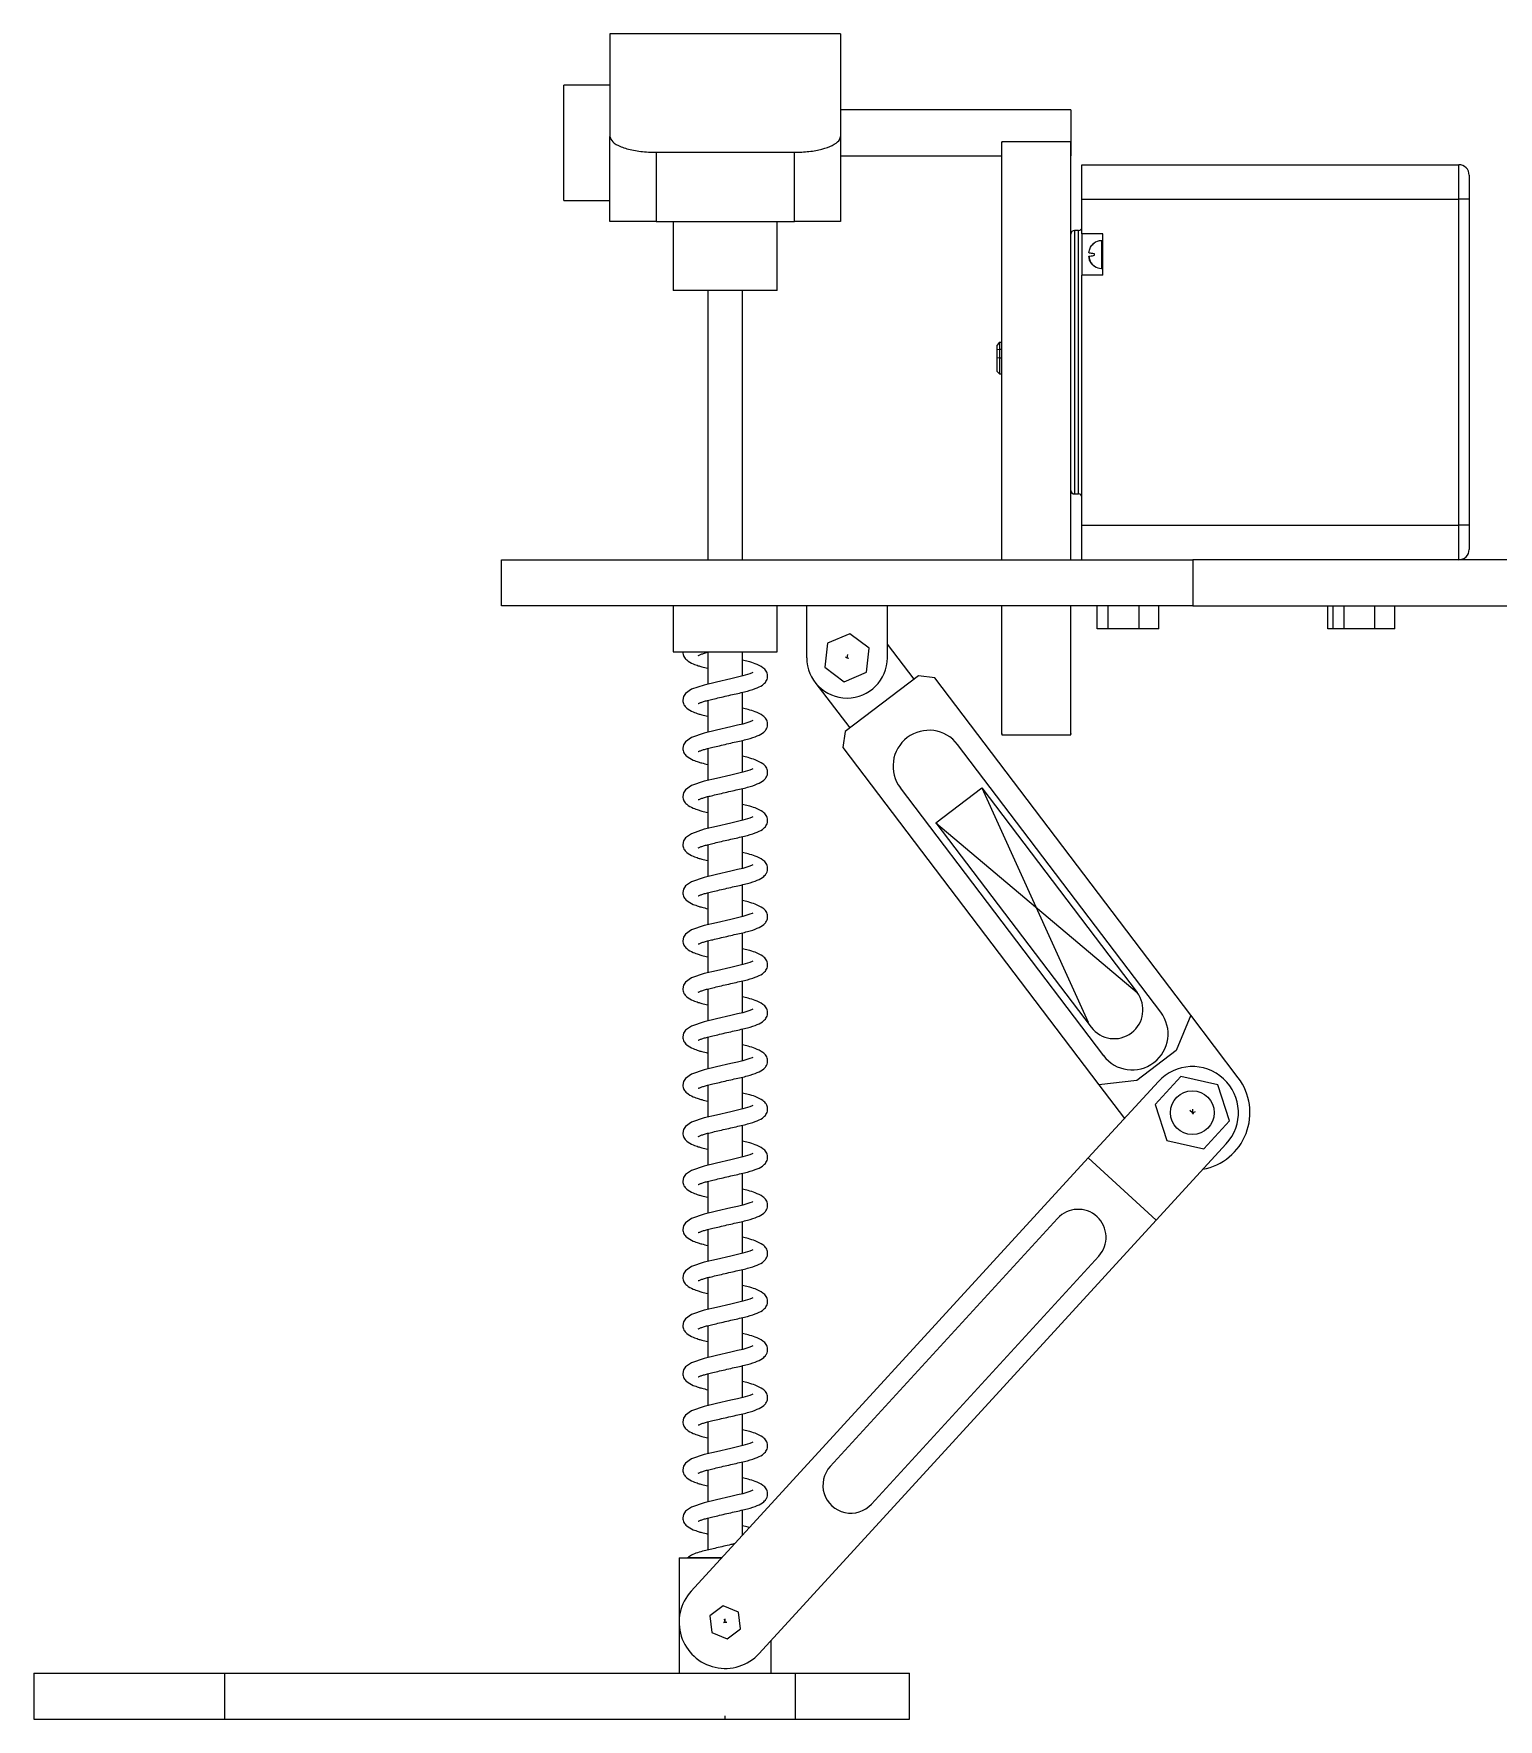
# Model space of a CAD drawing. Header units: millimetres. Extents: x 0 to 297, y 0 to 210.
# Drawn here: x 71.83 to 103.6, y 142.21 to 178.78 of the extents above; entities that cross this region are included whole.
import ezdxf

# ---------------------------------------------------------------- set-up
doc = ezdxf.new("R2010")
doc.units = ezdxf.units.MM
doc.header["$PDSIZE"] = -1
doc.linetypes.add('CENTERX2', pattern=[20.32, 12.7, -2.54, 2.54, -2.54])

msp = doc.modelspace()

# ---------------------------------------------------------------- linework, layer by layer
at = {"color": 7, "linetype": 'Continuous', "lineweight": 25}
for p, q in [((89.329, 178.784), (84.329, 178.784)), ((84.329, 178.784), (84.329, 176.55)), ((89.329, 178.784), (89.329, 176.55)), ((84.329, 177.667), (83.329, 177.667)), ((83.329, 176.417), (83.329, 177.667)), ((94.329, 177.133), (89.329, 177.133)), ((94.329, 177.133), (94.329, 176.133)), ((83.329, 175.167), (83.329, 176.417)), ((84.329, 174.71), (84.329, 176.55)), ((89.329, 176.55), (89.329, 174.71)), ((94.329, 176.439), (92.829, 176.439)), ((85.329, 176.21), (88.329, 176.21)), ((85.329, 176.21), (85.329, 174.71)), ((88.329, 174.71), (88.329, 176.21)), ((89.329, 176.133), (92.829, 176.133)), ((94.569, 175.191), (94.569, 175.941)), ((94.569, 175.941), (102.744, 175.941)), ((102.744, 175.191), (102.744, 175.941)), ((102.969, 175.716), (102.969, 175.191)), ((94.569, 175.191), (102.744, 175.191)), ((94.569, 174.441), (94.569, 175.191)), ((102.744, 168.119), (102.744, 175.191)), ((102.969, 175.191), (102.744, 175.191)), ((102.969, 175.191), (102.969, 168.119)), ((83.329, 175.167), (84.329, 175.167)), ((85.329, 174.71), (84.329, 174.71)), ((85.329, 174.71), (88.329, 174.71)), ((85.704, 174.71), (85.704, 173.21)), ((87.954, 173.21), (87.954, 174.71)), ((89.329, 174.71), (88.329, 174.71)), ((94.494, 174.512), (94.404, 174.512)), ((94.404, 174.512), (94.404, 168.797)), ((94.494, 168.797), (94.494, 174.512)), ((95.019, 174.441), (94.569, 174.441)), ((94.569, 174.441), (94.569, 173.541)), ((94.839, 174.245), (94.839, 174.246)), ((95.019, 174.291), (94.989, 174.291)), ((94.989, 174.291), (94.989, 173.691)), ((95.019, 173.541), (95.019, 174.441)), ((94.839, 173.975), (94.839, 174.007)), ((94.839, 173.737), (94.839, 173.737)), ((94.569, 168.119), (94.569, 173.541)), ((95.019, 173.541), (94.569, 173.541)), ((94.989, 173.691), (95.019, 173.691)), ((86.829, 173.21), (85.704, 173.21)), ((86.454, 173.21), (86.454, 167.369)), ((87.954, 173.21), (86.829, 173.21)), ((87.204, 167.369), (87.204, 173.21)), ((92.779, 172.093), (92.729, 172.023)), ((92.729, 171.931), (92.729, 172.023)), ((92.729, 171.931), (92.779, 171.941)), ((92.729, 171.757), (92.729, 171.931)), ((92.779, 172.093), (92.779, 171.941)), ((92.779, 172.093), (92.829, 172.093)), ((92.779, 171.941), (92.779, 171.752)), ((92.779, 171.941), (92.829, 171.941)), ((92.729, 171.757), (92.779, 171.752)), ((92.729, 171.455), (92.729, 171.757)), ((92.779, 171.752), (92.829, 171.752)), ((92.779, 171.752), (92.779, 171.405)), ((92.729, 171.455), (92.779, 171.405)), ((92.779, 171.405), (92.829, 171.405)), ((94.404, 168.797), (94.494, 168.797)), ((94.569, 167.369), (94.569, 168.119)), ((94.569, 168.119), (102.744, 168.119)), ((102.744, 167.369), (102.744, 168.119)), ((102.969, 168.119), (102.744, 168.119)), ((102.969, 168.119), (102.969, 167.594)), ((81.973, 166.369), (81.973, 167.369)), ((81.973, 167.369), (96.973, 167.369)), ((96.973, 167.369), (96.973, 166.369)), ((107.624, 167.369), (96.973, 167.369)), ((96.973, 166.369), (81.973, 166.369)), ((85.704, 166.369), (85.704, 165.369)), ((87.954, 165.369), (87.954, 166.369)), ((88.598, 165.244), (88.598, 166.369)), ((90.348, 165.244), (90.348, 166.369)), ((94.901, 165.869), (94.901, 166.369)), ((95.139, 165.869), (95.139, 166.369)), ((95.806, 165.869), (95.806, 166.369)), ((96.236, 165.869), (96.236, 166.369)), ((96.973, 166.369), (107.485, 166.369)), ((99.901, 165.869), (99.901, 166.369)), ((100.018, 165.869), (100.018, 166.369)), ((100.256, 165.869), (100.256, 166.369)), ((100.923, 165.869), (100.923, 166.369)), ((101.353, 165.869), (101.353, 166.369)), ((89.534, 165.765), (89.052, 165.557)), ((89.955, 165.451), (89.534, 165.765)), ((95.139, 165.869), (94.901, 165.869)), ((95.806, 165.869), (95.139, 165.869)), ((96.236, 165.869), (95.806, 165.869)), ((100.018, 165.869), (99.901, 165.869)), ((100.256, 165.869), (100.018, 165.869)), ((100.923, 165.869), (100.256, 165.869)), ((101.353, 165.869), (100.923, 165.869)), ((85.704, 165.369), (87.954, 165.369)), ((86.454, 165.362), (86.454, 164.671)), ((87.204, 164.846), (87.204, 165.369)), ((89.052, 165.557), (88.991, 165.036)), ((89.894, 164.93), (89.955, 165.451)), ((90.926, 164.777), (90.348, 165.538)), ((88.991, 165.036), (89.412, 164.722)), ((88.776, 164.715), (89.532, 163.719)), ((89.412, 164.722), (89.894, 164.93)), ((91.026, 164.852), (89.432, 163.643)), ((91.376, 164.804), (91.026, 164.852)), ((96.929, 157.486), (91.376, 164.804)), ((86.454, 164.319), (86.454, 163.627)), ((87.204, 163.802), (87.204, 164.495)), ((89.432, 163.643), (89.384, 163.293)), ((92.829, 163.573), (94.329, 163.573)), ((86.454, 163.275), (86.454, 162.583)), ((87.204, 162.759), (87.204, 163.451)), ((89.384, 163.293), (94.937, 155.975)), ((96.278, 157.553), (91.871, 163.361)), ((87.204, 161.715), (87.204, 162.407)), ((90.628, 162.418), (95.035, 156.609)), ((86.454, 162.231), (86.454, 161.54)), ((87.204, 160.671), (87.204, 161.364)), ((86.454, 161.188), (86.454, 160.496)), ((87.204, 159.628), (87.204, 160.32)), ((86.454, 160.144), (86.454, 159.452)), ((86.454, 159.1), (86.454, 158.408)), ((87.204, 158.584), (87.204, 159.276)), ((86.454, 158.057), (86.454, 157.365)), ((87.204, 157.54), (87.204, 158.233)), ((96.929, 157.486), (96.612, 156.721)), ((97.959, 156.128), (96.929, 157.486)), ((86.454, 157.013), (86.454, 156.321)), ((87.204, 156.497), (87.204, 157.189)), ((96.612, 156.721), (95.758, 156.074)), ((86.454, 155.969), (86.454, 155.277)), ((87.204, 155.453), (87.204, 156.145)), ((96.226, 156.048), (94.706, 154.389)), ((95.758, 156.074), (94.937, 155.975)), ((94.937, 155.975), (95.49, 155.245)), ((96.713, 156.155), (96.16, 155.548)), ((97.516, 155.98), (96.713, 156.155)), ((97.766, 155.197), (97.516, 155.98)), ((96.16, 155.548), (96.41, 154.765)), ((87.204, 154.409), (87.204, 155.101)), ((97.212, 154.589), (97.766, 155.197)), ((86.454, 154.925), (86.454, 154.234)), ((96.41, 154.765), (97.212, 154.589)), ((94.706, 154.389), (86.091, 144.989)), ((96.18, 153.038), (94.706, 154.389)), ((97.7, 154.697), (96.18, 153.038)), ((87.204, 153.365), (87.204, 154.058)), ((86.454, 153.882), (86.454, 153.19)), ((87.204, 152.322), (87.204, 153.014)), ((87.566, 143.638), (96.18, 153.038)), ((94.039, 153.079), (89.108, 147.698)), ((86.454, 152.838), (86.454, 152.146)), ((90.002, 146.879), (94.933, 152.26)), ((86.454, 151.794), (86.454, 151.103)), ((87.204, 151.278), (87.204, 151.97)), ((86.454, 150.751), (86.454, 150.059)), ((87.204, 150.234), (87.204, 150.927)), ((86.454, 149.707), (86.454, 149.015)), ((87.204, 149.191), (87.204, 149.883)), ((86.454, 148.663), (86.454, 147.972)), ((87.204, 148.147), (87.204, 148.839)), ((87.204, 147.103), (87.204, 147.796)), ((86.454, 147.62), (86.454, 146.928)), ((87.204, 146.203), (87.204, 146.752)), ((86.454, 146.576), (86.454, 145.884)), ((85.829, 145.71), (85.829, 143.21)), ((85.829, 145.71), (86.752, 145.71)), ((86.785, 144.673), (86.496, 144.455)), ((87.118, 144.531), (86.785, 144.673)), ((87.161, 144.172), (87.118, 144.531)), ((86.496, 144.455), (86.539, 144.096)), ((86.872, 143.954), (87.161, 144.172)), ((86.539, 144.096), (86.872, 143.954)), ((87.829, 143.21), (87.829, 143.925)), ((71.829, 143.21), (71.829, 142.21)), ((71.829, 143.21), (75.967, 143.21)), ((75.967, 143.21), (75.967, 142.21)), ((75.967, 143.21), (88.346, 143.21)), ((88.346, 143.21), (88.346, 142.21)), ((88.346, 143.21), (90.829, 143.21)), ((90.829, 142.21), (90.829, 143.21)), ((71.829, 142.21), (75.967, 142.21)), ((75.967, 142.21), (88.346, 142.21)), ((88.346, 142.21), (90.829, 142.21))]:
    msp.add_line(p, q, dxfattribs=at)
at = {"color": 7, "linetype": 'Continuous'}
for p, q in [((89.473, 165.244), (89.492, 165.315)), ((89.473, 165.244), (89.492, 165.315)), ((89.473, 165.244), (89.492, 165.315)), ((89.473, 165.244), (89.492, 165.315)), ((89.473, 165.244), (89.437, 165.253)), ((89.473, 165.244), (89.509, 165.234)), ((89.473, 165.244), (89.509, 165.234)), ((89.473, 165.244), (89.509, 165.234)), ((91.401, 161.663), (92.397, 162.418)), ((91.401, 161.663), (92.397, 162.418)), ((92.397, 162.418), (95.764, 157.981)), ((92.397, 162.418), (95.764, 157.981)), ((91.401, 161.663), (94.768, 157.225)), ((91.401, 161.663), (94.768, 157.225)), ((96.963, 155.372), (96.976, 155.445)), ((96.963, 155.372), (96.976, 155.445)), ((96.963, 155.372), (96.908, 155.422)), ((96.963, 155.372), (96.908, 155.422)), ((96.963, 155.372), (96.951, 155.408)), ((96.963, 155.372), (96.988, 155.4)), ((96.963, 155.372), (96.988, 155.4)), ((96.963, 155.372), (97.033, 155.396)), ((96.963, 155.372), (97.033, 155.396)), ((96.963, 155.372), (96.999, 155.366)), ((96.963, 155.372), (96.975, 155.337)), ((96.963, 155.372), (96.999, 155.366)), ((86.829, 144.314), (86.792, 144.313)), ((86.829, 144.314), (86.793, 144.305)), ((86.829, 144.314), (86.812, 144.386)), ((86.829, 144.314), (86.812, 144.386)), ((86.829, 144.314), (86.828, 144.388)), ((86.829, 144.314), (86.828, 144.388)), ((86.829, 144.314), (86.865, 144.322)), ((86.829, 144.314), (86.866, 144.314)), ((86.829, 142.21), (86.829, 142.284)), ((86.829, 142.21), (86.829, 142.284)), ((86.829, 142.21), (86.866, 142.21)), ((86.829, 142.21), (86.866, 142.21))]:
    msp.add_line(p, q, dxfattribs=at)
at = {"color": 7, "linetype": 'CENTERX2'}
for p, q in [((92.397, 162.418), (94.7, 157.336)), ((92.397, 162.418), (94.7, 157.336)), ((91.401, 161.663), (95.764, 157.981)), ((91.401, 161.663), (95.764, 157.981))]:
    msp.add_line(p, q, dxfattribs=at)
at = {"color": 7, "linetype": 'Continuous', "lineweight": 25, "flags": 128}
for points in [[(87.427, 164.923), (87.411, 164.915), (87.365, 164.895), (87.212, 164.848), (87.097, 164.821), (86.95, 164.786), (86.641, 164.714), (86.374, 164.652), (86.101, 164.558), (85.97, 164.466), (85.925, 164.4), (85.907, 164.321), (85.907, 164.321)], [(87.427, 163.879), (87.411, 163.871), (87.365, 163.851), (87.212, 163.804), (87.097, 163.777), (86.95, 163.742), (86.641, 163.67), (86.374, 163.608), (86.101, 163.514), (85.97, 163.422), (85.925, 163.356), (85.907, 163.278), (85.907, 163.278)], [(87.427, 162.835), (87.411, 162.827), (87.365, 162.807), (87.212, 162.761), (87.097, 162.733), (86.95, 162.698), (86.641, 162.626), (86.374, 162.565), (86.101, 162.47), (85.97, 162.379), (85.925, 162.313), (85.907, 162.234), (85.907, 162.234)], [(87.427, 161.792), (87.411, 161.784), (87.365, 161.763), (87.212, 161.717), (87.097, 161.689), (86.95, 161.655), (86.641, 161.583), (86.374, 161.521), (86.101, 161.426), (85.97, 161.335), (85.925, 161.269), (85.907, 161.19), (85.907, 161.19)], [(87.427, 160.748), (87.411, 160.74), (87.365, 160.72), (87.212, 160.673), (87.097, 160.646), (86.95, 160.611), (86.641, 160.539), (86.374, 160.477), (86.101, 160.383), (85.97, 160.291), (85.925, 160.225), (85.907, 160.147), (85.907, 160.147)], [(87.427, 159.704), (87.411, 159.696), (87.365, 159.676), (87.212, 159.63), (87.097, 159.602), (86.95, 159.567), (86.641, 159.495), (86.374, 159.434), (86.101, 159.339), (85.97, 159.248), (85.925, 159.182), (85.907, 159.103), (85.907, 159.103)], [(87.427, 158.661), (87.411, 158.653), (87.365, 158.632), (87.212, 158.586), (87.097, 158.558), (86.95, 158.524), (86.641, 158.452), (86.374, 158.39), (86.101, 158.295), (85.97, 158.204), (85.925, 158.138), (85.907, 158.059), (85.907, 158.059)], [(87.427, 157.617), (87.411, 157.609), (87.365, 157.589), (87.212, 157.542), (87.097, 157.515), (86.95, 157.48), (86.641, 157.408), (86.374, 157.346), (86.101, 157.252), (85.97, 157.16), (85.925, 157.094), (85.907, 157.016), (85.907, 157.016)], [(87.427, 156.573), (87.411, 156.565), (87.365, 156.545), (87.212, 156.499), (87.097, 156.471), (86.95, 156.436), (86.641, 156.364), (86.374, 156.303), (86.101, 156.208), (85.97, 156.116), (85.925, 156.051), (85.907, 155.972), (85.907, 155.972)], [(87.427, 155.53), (87.411, 155.522), (87.365, 155.501), (87.212, 155.455), (87.097, 155.427), (86.95, 155.393), (86.641, 155.321), (86.374, 155.259), (86.101, 155.164), (85.97, 155.073), (85.925, 155.007), (85.907, 154.928), (85.907, 154.928)], [(87.427, 154.486), (87.411, 154.478), (87.365, 154.458), (87.212, 154.411), (87.097, 154.384), (86.95, 154.349), (86.641, 154.277), (86.374, 154.215), (86.101, 154.121), (85.97, 154.029), (85.925, 153.963), (85.907, 153.885), (85.907, 153.885)], [(87.427, 153.442), (87.411, 153.434), (87.365, 153.414), (87.212, 153.368), (87.097, 153.34), (86.95, 153.305), (86.641, 153.233), (86.374, 153.172), (86.101, 153.077), (85.97, 152.985), (85.925, 152.92), (85.907, 152.841), (85.907, 152.841)], [(87.427, 152.399), (87.411, 152.391), (87.365, 152.37), (87.212, 152.324), (87.097, 152.296), (86.95, 152.262), (86.641, 152.19), (86.374, 152.128), (86.101, 152.033), (85.97, 151.942), (85.925, 151.876), (85.907, 151.797), (85.907, 151.797)], [(87.427, 151.355), (87.411, 151.347), (87.365, 151.327), (87.212, 151.28), (87.097, 151.253), (86.95, 151.218), (86.641, 151.146), (86.374, 151.084), (86.101, 150.99), (85.97, 150.898), (85.925, 150.832), (85.907, 150.753), (85.907, 150.753)], [(87.427, 150.311), (87.411, 150.303), (87.365, 150.283), (87.212, 150.236), (87.097, 150.209), (86.95, 150.174), (86.641, 150.102), (86.374, 150.04), (86.101, 149.946), (85.97, 149.854), (85.925, 149.789), (85.907, 149.71), (85.907, 149.71)], [(87.427, 149.268), (87.411, 149.26), (87.365, 149.239), (87.212, 149.193), (87.097, 149.165), (86.95, 149.131), (86.641, 149.059), (86.374, 148.997), (86.101, 148.902), (85.97, 148.811), (85.925, 148.745), (85.907, 148.666), (85.907, 148.666)], [(87.427, 148.224), (87.411, 148.216), (87.365, 148.196), (87.212, 148.149), (87.097, 148.122), (86.95, 148.087), (86.641, 148.015), (86.374, 147.953), (86.101, 147.859), (85.97, 147.767), (85.925, 147.701), (85.907, 147.622), (85.907, 147.622)], [(87.427, 147.18), (87.411, 147.172), (87.365, 147.152), (87.212, 147.105), (87.097, 147.078), (86.95, 147.043), (86.641, 146.971), (86.374, 146.909), (86.101, 146.815), (85.97, 146.723), (85.925, 146.657), (85.907, 146.579), (85.907, 146.579)]]:
    msp.add_lwpolyline(points, dxfattribs=at)
at = {"color": 7, "linetype": 'Continuous', "lineweight": 25}
msp.add_circle((96.963, 155.372), 0.475, dxfattribs=at)
for centre, radius, start, end in [((102.744, 175.716), 0.225, 0, 90), ((94.404, 174.437), 0.075, 90, 180), ((94.494, 174.587), 0.075, 270, 0), ((94.989, 174.021), 0.27, 90, 127.8258), ((94.989, 173.961), 0.27, 236.251, 270), ((94.404, 168.872), 0.075, 180, 270), ((94.494, 168.722), 0.075, 0, 90), ((102.744, 167.594), 0.225, 270, 0), ((89.473, 165.244), 0.875, 180, 270), ((89.473, 165.244), 0.875, 270, 0), ((91.25, 162.889), 0.78, 37.1886, 217.1886), ((95.657, 157.081), 0.78, 217.1886, 37.1886), ((96.963, 155.372), 1, 317.4979, 137.4979), ((96.963, 155.372), 1.25, 280.628, 37.1886), ((94.486, 152.669), 0.606, 317.4979, 137.4979), ((89.555, 147.289), 0.606, 137.4979, 317.4979), ((86.829, 144.314), 1, 137.4979, 317.4979)]:
    msp.add_arc(centre, radius, start, end, dxfattribs=at)
at = {"color": 7, "linetype": 'Continuous'}
msp.add_arc((95.266, 157.603), 0.625, 217.1886, 37.1886, dxfattribs=at)
msp.add_arc((95.266, 157.603), 0.625, 217.1886, 37.1886, dxfattribs=at)
at = {"color": 7, "linetype": 'Continuous', "lineweight": 25}
for points, knots in [([(84.329, 176.55), (84.341, 176.512), (84.365, 176.434), (84.553, 176.328), (84.826, 176.25), (85.104, 176.214), (85.273, 176.211), (85.329, 176.21)], [0, 0, 0, 0, 0.2297488, 0.4596557, 0.6842553, 0.8969308, 1, 1, 1, 1]), ([(88.329, 176.21), (88.436, 176.214), (88.652, 176.221), (88.941, 176.276), (89.167, 176.358), (89.305, 176.454), (89.321, 176.52), (89.329, 176.55)], [0, 0, 0, 0, 0.200143, 0.400103, 0.605159, 0.821278, 1, 1, 1, 1]), ([(92.829, 167.369), (92.829, 167.716), (92.829, 168.426), (92.829, 169.557), (92.829, 170.653), (92.829, 171.669), (92.829, 172.576), (92.829, 173.41), (92.829, 174.157), (92.829, 174.812), (92.829, 175.424), (92.829, 175.951), (92.829, 176.306), (92.829, 176.457), (92.829, 176.428), (92.829, 176.423)], [0, 0, 0, 0, 0.09607, 0.196042, 0.293806, 0.372027, 0.446925, 0.519589, 0.591242, 0.662247, 0.732267, 0.822602, 0.907192, 0.98486, 1, 1, 1, 1]), ([(94.329, 167.369), (94.329, 167.716), (94.329, 168.426), (94.329, 169.557), (94.329, 170.653), (94.329, 171.669), (94.329, 172.576), (94.329, 173.41), (94.329, 174.157), (94.329, 174.812), (94.329, 175.424), (94.329, 175.951), (94.329, 176.306), (94.329, 176.457), (94.329, 176.428), (94.329, 176.423)], [0, 0, 0, 0, 0.09607, 0.196042, 0.293806, 0.372027, 0.446925, 0.519589, 0.591242, 0.662247, 0.732267, 0.822602, 0.907192, 0.98486, 1, 1, 1, 1]), ([(94.72, 174.028), (94.722, 174.049), (94.728, 174.1), (94.764, 174.181), (94.813, 174.223), (94.839, 174.245)], [0, 0, 0, 0, 0.241853, 0.600476, 1, 1, 1, 1]), ([(94.839, 174.007), (94.818, 174.011), (94.773, 174.019), (94.731, 174.026), (94.723, 174.028), (94.72, 174.028)], [0, 0, 0, 0, 0.322879, 0.677924, 1, 1, 1, 1]), ([(94.72, 173.954), (94.72, 173.954), (94.723, 173.954), (94.74, 173.957), (94.783, 173.965), (94.823, 173.972), (94.839, 173.975)], [0, 0, 0, 0, 0.077604, 0.399742, 0.771879, 1, 1, 1, 1]), ([(94.72, 173.954), (94.722, 173.933), (94.728, 173.882), (94.764, 173.802), (94.813, 173.759), (94.839, 173.737)], [0, 0, 0, 0, 0.241853, 0.600476, 1, 1, 1, 1]), ([(94.839, 173.737), (94.818, 173.755), (94.773, 173.791), (94.731, 173.869), (94.723, 173.926), (94.72, 173.954)], [0, 0, 0, 0, 0.322879, 0.677924, 1, 1, 1, 1]), ([(92.829, 163.598), (92.829, 163.59), (92.829, 163.554), (92.829, 163.716), (92.829, 164.084), (92.829, 164.697), (92.829, 165.482), (92.829, 166.063), (92.829, 166.366), (92.829, 166.369)], [0, 0, 0, 0, 0.051245, 0.234255, 0.417927, 0.609619, 0.816753, 0.998249, 1, 1, 1, 1]), ([(94.329, 163.598), (94.329, 163.59), (94.329, 163.554), (94.329, 163.716), (94.329, 164.084), (94.329, 164.697), (94.329, 165.482), (94.329, 166.063), (94.329, 166.366), (94.329, 166.369)], [0, 0, 0, 0, 0.051245, 0.234255, 0.417927, 0.609619, 0.816753, 0.998249, 1, 1, 1, 1]), ([(85.907, 165.365), (85.912, 165.332), (85.923, 165.269), (86.004, 165.18), (86.114, 165.116), (86.234, 165.074), (86.332, 165.044), (86.408, 165.027), (86.454, 165.017)], [0, 0, 0, 0, 0.1837924, 0.3433914, 0.5834872, 0.7357237, 0.8416693, 1, 1, 1, 1]), ([(86.245, 165.298), (86.244, 165.297), (86.243, 165.291), (86.258, 165.3), (86.293, 165.314), (86.36, 165.338), (86.42, 165.354), (86.46, 165.364), (86.466, 165.365)], [0, 0, 0, 0, 0.0399275, 0.2744229, 0.4572742, 0.6999779, 0.9550733, 1, 1, 1, 1]), ([(86.245, 164.254), (86.244, 164.253), (86.243, 164.247), (86.258, 164.257), (86.293, 164.271), (86.359, 164.294), (86.45, 164.318), (86.568, 164.346), (86.71, 164.38), (86.868, 164.417), (87.078, 164.465), (87.318, 164.517), (87.527, 164.587), (87.65, 164.65), (87.735, 164.744), (87.761, 164.86), (87.722, 164.96), (87.635, 165.047), (87.498, 165.111), (87.349, 165.159), (87.245, 165.183), (87.204, 165.192)], [0, 0, 0, 0, 0.00587, 0.040346, 0.067229, 0.102911, 0.140416, 0.182948, 0.232247, 0.283574, 0.334862, 0.433872, 0.527772, 0.609677, 0.65299, 0.701029, 0.75128, 0.802968, 0.891151, 0.956735, 1, 1, 1, 1]), ([(85.907, 164.321), (85.912, 164.288), (85.923, 164.225), (86.004, 164.136), (86.114, 164.073), (86.234, 164.03), (86.332, 164.001), (86.408, 163.983), (86.454, 163.973)], [0, 0, 0, 0, 0.183792, 0.343391, 0.583487, 0.735724, 0.841669, 1, 1, 1, 1]), ([(86.245, 163.21), (86.244, 163.21), (86.243, 163.204), (86.258, 163.213), (86.293, 163.227), (86.359, 163.25), (86.45, 163.275), (86.568, 163.302), (86.71, 163.336), (86.868, 163.373), (87.078, 163.422), (87.318, 163.473), (87.527, 163.543), (87.65, 163.606), (87.735, 163.7), (87.761, 163.817), (87.722, 163.917), (87.635, 164.003), (87.498, 164.067), (87.349, 164.115), (87.245, 164.139), (87.204, 164.148)], [0, 0, 0, 0, 0.00587, 0.040346, 0.067229, 0.102911, 0.140416, 0.182948, 0.232247, 0.283574, 0.334862, 0.433872, 0.527772, 0.609677, 0.65299, 0.701029, 0.75128, 0.802968, 0.891151, 0.956735, 1, 1, 1, 1]), ([(85.907, 163.278), (85.912, 163.244), (85.923, 163.182), (86.004, 163.093), (86.114, 163.029), (86.234, 162.987), (86.332, 162.957), (86.408, 162.94), (86.454, 162.929)], [0, 0, 0, 0, 0.1837924, 0.3433914, 0.5834872, 0.7357237, 0.8416693, 1, 1, 1, 1]), ([(86.245, 162.167), (86.244, 162.166), (86.243, 162.16), (86.258, 162.169), (86.293, 162.183), (86.359, 162.207), (86.45, 162.231), (86.568, 162.258), (86.71, 162.292), (86.868, 162.329), (87.078, 162.378), (87.318, 162.429), (87.527, 162.499), (87.65, 162.563), (87.735, 162.657), (87.761, 162.773), (87.722, 162.873), (87.635, 162.959), (87.498, 163.023), (87.349, 163.071), (87.245, 163.095), (87.204, 163.105)], [0, 0, 0, 0, 0.00587, 0.040346, 0.067229, 0.102911, 0.140416, 0.182948, 0.232247, 0.283574, 0.334862, 0.433872, 0.527772, 0.609677, 0.65299, 0.701029, 0.75128, 0.802968, 0.891151, 0.956735, 1, 1, 1, 1]), ([(85.907, 162.234), (85.912, 162.201), (85.923, 162.138), (86.004, 162.049), (86.114, 161.985), (86.234, 161.943), (86.332, 161.913), (86.408, 161.896), (86.454, 161.885)], [0, 0, 0, 0, 0.1837924, 0.3433914, 0.5834872, 0.7357237, 0.8416693, 1, 1, 1, 1]), ([(86.245, 161.123), (86.244, 161.122), (86.243, 161.116), (86.258, 161.126), (86.293, 161.14), (86.359, 161.163), (86.45, 161.187), (86.568, 161.215), (86.71, 161.249), (86.868, 161.286), (87.078, 161.334), (87.318, 161.386), (87.527, 161.456), (87.65, 161.519), (87.735, 161.613), (87.761, 161.729), (87.722, 161.829), (87.635, 161.916), (87.498, 161.98), (87.349, 162.028), (87.245, 162.051), (87.204, 162.061)], [0, 0, 0, 0, 0.0058702, 0.0403459, 0.0672288, 0.1029113, 0.1404156, 0.1829477, 0.2322474, 0.2835742, 0.3348617, 0.4338719, 0.5277724, 0.609677, 0.6529898, 0.7010292, 0.7512798, 0.8029678, 0.8911513, 0.9567346, 1, 1, 1, 1]), ([(85.907, 161.19), (85.912, 161.157), (85.923, 161.094), (86.004, 161.005), (86.114, 160.942), (86.234, 160.899), (86.332, 160.87), (86.408, 160.852), (86.454, 160.842)], [0, 0, 0, 0, 0.183792, 0.343391, 0.583487, 0.735724, 0.841669, 1, 1, 1, 1]), ([(86.245, 160.079), (86.244, 160.078), (86.243, 160.073), (86.258, 160.082), (86.293, 160.096), (86.359, 160.119), (86.45, 160.144), (86.568, 160.171), (86.71, 160.205), (86.868, 160.242), (87.078, 160.291), (87.318, 160.342), (87.527, 160.412), (87.65, 160.475), (87.735, 160.569), (87.761, 160.686), (87.722, 160.785), (87.635, 160.872), (87.498, 160.936), (87.349, 160.984), (87.245, 161.008), (87.204, 161.017)], [0, 0, 0, 0, 0.00587, 0.040346, 0.067229, 0.102911, 0.140416, 0.182948, 0.232247, 0.283574, 0.334862, 0.433872, 0.527772, 0.609677, 0.65299, 0.701029, 0.75128, 0.802968, 0.891151, 0.956735, 1, 1, 1, 1]), ([(85.907, 160.147), (85.912, 160.113), (85.923, 160.051), (86.004, 159.961), (86.114, 159.898), (86.234, 159.856), (86.332, 159.826), (86.408, 159.809), (86.454, 159.798)], [0, 0, 0, 0, 0.183792, 0.343391, 0.583487, 0.735724, 0.841669, 1, 1, 1, 1]), ([(86.245, 159.036), (86.244, 159.035), (86.243, 159.029), (86.258, 159.038), (86.293, 159.052), (86.359, 159.076), (86.45, 159.1), (86.568, 159.127), (86.71, 159.161), (86.868, 159.198), (87.078, 159.247), (87.318, 159.298), (87.527, 159.368), (87.65, 159.432), (87.735, 159.526), (87.761, 159.642), (87.722, 159.742), (87.635, 159.828), (87.498, 159.892), (87.349, 159.94), (87.245, 159.964), (87.204, 159.974)], [0, 0, 0, 0, 0.00587, 0.040346, 0.067229, 0.102911, 0.140416, 0.182948, 0.232247, 0.283574, 0.334862, 0.433872, 0.527772, 0.609677, 0.65299, 0.701029, 0.75128, 0.802968, 0.891151, 0.956735, 1, 1, 1, 1]), ([(85.907, 159.103), (85.912, 159.07), (85.923, 159.007), (86.004, 158.918), (86.114, 158.854), (86.234, 158.812), (86.332, 158.782), (86.408, 158.765), (86.454, 158.754)], [0, 0, 0, 0, 0.183792, 0.343391, 0.583487, 0.735724, 0.841669, 1, 1, 1, 1]), ([(86.245, 157.992), (86.244, 157.991), (86.243, 157.985), (86.258, 157.995), (86.293, 158.009), (86.359, 158.032), (86.45, 158.056), (86.568, 158.084), (86.71, 158.118), (86.868, 158.154), (87.078, 158.203), (87.318, 158.255), (87.527, 158.324), (87.65, 158.388), (87.735, 158.482), (87.761, 158.598), (87.722, 158.698), (87.635, 158.785), (87.498, 158.849), (87.349, 158.897), (87.245, 158.92), (87.204, 158.93)], [0, 0, 0, 0, 0.00587, 0.040346, 0.067229, 0.102911, 0.140416, 0.182948, 0.232247, 0.283574, 0.334862, 0.433872, 0.527772, 0.609677, 0.65299, 0.701029, 0.75128, 0.802968, 0.891151, 0.956735, 1, 1, 1, 1]), ([(85.907, 158.059), (85.912, 158.026), (85.923, 157.963), (86.004, 157.874), (86.114, 157.811), (86.234, 157.768), (86.332, 157.739), (86.408, 157.721), (86.454, 157.711)], [0, 0, 0, 0, 0.183792, 0.343391, 0.583487, 0.735724, 0.841669, 1, 1, 1, 1]), ([(86.245, 156.948), (86.244, 156.947), (86.243, 156.942), (86.258, 156.951), (86.293, 156.965), (86.359, 156.988), (86.45, 157.013), (86.568, 157.04), (86.71, 157.074), (86.868, 157.111), (87.078, 157.16), (87.318, 157.211), (87.527, 157.281), (87.65, 157.344), (87.735, 157.438), (87.761, 157.554), (87.722, 157.654), (87.635, 157.741), (87.498, 157.805), (87.349, 157.853), (87.245, 157.877), (87.204, 157.886)], [0, 0, 0, 0, 0.00587, 0.040346, 0.067229, 0.102911, 0.140416, 0.182948, 0.232247, 0.283574, 0.334862, 0.433872, 0.527772, 0.609677, 0.65299, 0.701029, 0.75128, 0.802968, 0.891151, 0.956735, 1, 1, 1, 1]), ([(85.907, 157.016), (85.912, 156.982), (85.923, 156.92), (86.004, 156.83), (86.114, 156.767), (86.234, 156.725), (86.332, 156.695), (86.408, 156.677), (86.454, 156.667)], [0, 0, 0, 0, 0.183792, 0.343391, 0.583487, 0.735724, 0.841669, 1, 1, 1, 1]), ([(86.245, 155.905), (86.244, 155.904), (86.243, 155.898), (86.258, 155.907), (86.293, 155.921), (86.359, 155.944), (86.45, 155.969), (86.568, 155.996), (86.71, 156.03), (86.868, 156.067), (87.078, 156.116), (87.318, 156.167), (87.527, 156.237), (87.65, 156.3), (87.735, 156.395), (87.761, 156.511), (87.722, 156.611), (87.635, 156.697), (87.498, 156.761), (87.349, 156.809), (87.245, 156.833), (87.204, 156.842)], [0, 0, 0, 0, 0.00587, 0.040346, 0.067229, 0.102911, 0.140416, 0.182948, 0.232247, 0.283574, 0.334862, 0.433872, 0.527772, 0.609677, 0.65299, 0.701029, 0.75128, 0.802968, 0.891151, 0.956735, 1, 1, 1, 1]), ([(85.907, 155.972), (85.912, 155.938), (85.923, 155.876), (86.004, 155.787), (86.114, 155.723), (86.234, 155.681), (86.332, 155.651), (86.408, 155.634), (86.454, 155.623)], [0, 0, 0, 0, 0.183792, 0.343391, 0.583487, 0.735724, 0.841669, 1, 1, 1, 1]), ([(86.245, 154.861), (86.244, 154.86), (86.243, 154.854), (86.258, 154.864), (86.293, 154.877), (86.359, 154.901), (86.45, 154.925), (86.568, 154.953), (86.71, 154.987), (86.868, 155.023), (87.078, 155.072), (87.318, 155.124), (87.527, 155.193), (87.65, 155.257), (87.735, 155.351), (87.761, 155.467), (87.722, 155.567), (87.635, 155.654), (87.498, 155.718), (87.349, 155.766), (87.245, 155.789), (87.204, 155.799)], [0, 0, 0, 0, 0.0058702, 0.0403459, 0.0672288, 0.1029113, 0.1404156, 0.1829477, 0.2322474, 0.2835742, 0.3348617, 0.4338719, 0.5277724, 0.609677, 0.6529898, 0.7010292, 0.7512798, 0.8029678, 0.8911513, 0.9567346, 1, 1, 1, 1]), ([(85.907, 154.928), (85.912, 154.895), (85.923, 154.832), (86.004, 154.743), (86.114, 154.68), (86.234, 154.637), (86.332, 154.608), (86.408, 154.59), (86.454, 154.58)], [0, 0, 0, 0, 0.183792, 0.343391, 0.583487, 0.735724, 0.841669, 1, 1, 1, 1]), ([(86.245, 153.817), (86.244, 153.816), (86.243, 153.81), (86.258, 153.82), (86.293, 153.834), (86.359, 153.857), (86.45, 153.882), (86.568, 153.909), (86.71, 153.943), (86.868, 153.98), (87.078, 154.029), (87.318, 154.08), (87.527, 154.15), (87.65, 154.213), (87.735, 154.307), (87.761, 154.423), (87.722, 154.523), (87.635, 154.61), (87.498, 154.674), (87.349, 154.722), (87.245, 154.746), (87.204, 154.755)], [0, 0, 0, 0, 0.0058702, 0.0403459, 0.0672288, 0.1029113, 0.1404156, 0.1829477, 0.2322474, 0.2835742, 0.3348617, 0.4338719, 0.5277724, 0.609677, 0.6529898, 0.7010292, 0.7512798, 0.8029678, 0.8911513, 0.9567346, 1, 1, 1, 1]), ([(85.907, 153.885), (85.912, 153.851), (85.923, 153.789), (86.004, 153.699), (86.114, 153.636), (86.234, 153.594), (86.332, 153.564), (86.408, 153.546), (86.454, 153.536)], [0, 0, 0, 0, 0.183792, 0.343391, 0.583487, 0.735724, 0.841669, 1, 1, 1, 1]), ([(86.245, 152.774), (86.244, 152.773), (86.243, 152.767), (86.258, 152.776), (86.293, 152.79), (86.359, 152.813), (86.45, 152.838), (86.568, 152.865), (86.71, 152.899), (86.868, 152.936), (87.078, 152.985), (87.318, 153.036), (87.527, 153.106), (87.65, 153.169), (87.735, 153.264), (87.761, 153.38), (87.722, 153.48), (87.635, 153.566), (87.498, 153.63), (87.349, 153.678), (87.245, 153.702), (87.204, 153.711)], [0, 0, 0, 0, 0.00587, 0.040346, 0.067229, 0.102911, 0.140416, 0.182948, 0.232247, 0.283574, 0.334862, 0.433872, 0.527772, 0.609677, 0.65299, 0.701029, 0.75128, 0.802968, 0.891151, 0.956735, 1, 1, 1, 1]), ([(85.907, 152.841), (85.912, 152.807), (85.923, 152.745), (86.004, 152.656), (86.114, 152.592), (86.234, 152.55), (86.332, 152.52), (86.408, 152.503), (86.454, 152.492)], [0, 0, 0, 0, 0.1837924, 0.3433914, 0.5834872, 0.7357237, 0.8416693, 1, 1, 1, 1]), ([(86.245, 151.73), (86.244, 151.729), (86.243, 151.723), (86.258, 151.733), (86.293, 151.746), (86.359, 151.77), (86.45, 151.794), (86.568, 151.822), (86.71, 151.856), (86.868, 151.892), (87.078, 151.941), (87.318, 151.992), (87.527, 152.062), (87.65, 152.126), (87.735, 152.22), (87.761, 152.336), (87.722, 152.436), (87.635, 152.522), (87.498, 152.586), (87.349, 152.635), (87.245, 152.658), (87.204, 152.668)], [0, 0, 0, 0, 0.00587, 0.040346, 0.067229, 0.102911, 0.140416, 0.182948, 0.232247, 0.283574, 0.334862, 0.433872, 0.527772, 0.609677, 0.65299, 0.701029, 0.75128, 0.802968, 0.891151, 0.956735, 1, 1, 1, 1]), ([(85.907, 151.797), (85.912, 151.764), (85.923, 151.701), (86.004, 151.612), (86.114, 151.549), (86.234, 151.506), (86.332, 151.476), (86.408, 151.459), (86.454, 151.449)], [0, 0, 0, 0, 0.183792, 0.343391, 0.583487, 0.735724, 0.841669, 1, 1, 1, 1]), ([(86.245, 150.686), (86.244, 150.685), (86.243, 150.679), (86.258, 150.689), (86.293, 150.703), (86.359, 150.726), (86.45, 150.751), (86.568, 150.778), (86.71, 150.812), (86.868, 150.849), (87.078, 150.897), (87.318, 150.949), (87.527, 151.019), (87.65, 151.082), (87.735, 151.176), (87.761, 151.292), (87.722, 151.392), (87.635, 151.479), (87.498, 151.543), (87.349, 151.591), (87.245, 151.615), (87.204, 151.624)], [0, 0, 0, 0, 0.00587, 0.040346, 0.067229, 0.102911, 0.140416, 0.182948, 0.232247, 0.283574, 0.334862, 0.433872, 0.527772, 0.609677, 0.65299, 0.701029, 0.75128, 0.802968, 0.891151, 0.956735, 1, 1, 1, 1]), ([(85.907, 150.753), (85.912, 150.72), (85.923, 150.658), (86.004, 150.568), (86.114, 150.505), (86.234, 150.463), (86.332, 150.433), (86.408, 150.415), (86.454, 150.405)], [0, 0, 0, 0, 0.183792, 0.343391, 0.583487, 0.735724, 0.841669, 1, 1, 1, 1]), ([(86.245, 149.642), (86.244, 149.642), (86.243, 149.636), (86.258, 149.645), (86.293, 149.659), (86.359, 149.682), (86.45, 149.707), (86.568, 149.734), (86.71, 149.768), (86.868, 149.805), (87.078, 149.854), (87.318, 149.905), (87.527, 149.975), (87.65, 150.038), (87.735, 150.133), (87.761, 150.249), (87.722, 150.349), (87.635, 150.435), (87.498, 150.499), (87.349, 150.547), (87.245, 150.571), (87.204, 150.58)], [0, 0, 0, 0, 0.00587, 0.040346, 0.067229, 0.102911, 0.140416, 0.182948, 0.232247, 0.283574, 0.334862, 0.433872, 0.527772, 0.609677, 0.65299, 0.701029, 0.75128, 0.802968, 0.891151, 0.956735, 1, 1, 1, 1]), ([(85.907, 149.71), (85.912, 149.676), (85.923, 149.614), (86.004, 149.525), (86.114, 149.461), (86.234, 149.419), (86.332, 149.389), (86.408, 149.372), (86.454, 149.361)], [0, 0, 0, 0, 0.183792, 0.343391, 0.583487, 0.735724, 0.841669, 1, 1, 1, 1]), ([(86.245, 148.599), (86.244, 148.598), (86.243, 148.592), (86.258, 148.601), (86.293, 148.615), (86.359, 148.639), (86.45, 148.663), (86.568, 148.691), (86.71, 148.725), (86.868, 148.761), (87.078, 148.81), (87.318, 148.861), (87.527, 148.931), (87.65, 148.995), (87.735, 149.089), (87.761, 149.205), (87.722, 149.305), (87.635, 149.391), (87.498, 149.455), (87.349, 149.503), (87.245, 149.527), (87.204, 149.537)], [0, 0, 0, 0, 0.00587, 0.040346, 0.067229, 0.102911, 0.140416, 0.182948, 0.232247, 0.283574, 0.334862, 0.433872, 0.527772, 0.609677, 0.65299, 0.701029, 0.75128, 0.802968, 0.891151, 0.956735, 1, 1, 1, 1]), ([(85.907, 148.666), (85.912, 148.633), (85.923, 148.57), (86.004, 148.481), (86.114, 148.417), (86.234, 148.375), (86.332, 148.345), (86.408, 148.328), (86.454, 148.317)], [0, 0, 0, 0, 0.183792, 0.343391, 0.583487, 0.735724, 0.841669, 1, 1, 1, 1]), ([(86.245, 147.555), (86.244, 147.554), (86.243, 147.548), (86.258, 147.558), (86.293, 147.572), (86.359, 147.595), (86.45, 147.619), (86.568, 147.647), (86.71, 147.681), (86.868, 147.718), (87.078, 147.766), (87.318, 147.818), (87.527, 147.888), (87.65, 147.951), (87.735, 148.045), (87.761, 148.161), (87.722, 148.261), (87.635, 148.348), (87.498, 148.412), (87.349, 148.46), (87.245, 148.484), (87.204, 148.493)], [0, 0, 0, 0, 0.00587, 0.040346, 0.067229, 0.102911, 0.140416, 0.182948, 0.232247, 0.283574, 0.334862, 0.433872, 0.527772, 0.609677, 0.65299, 0.701029, 0.75128, 0.802968, 0.891151, 0.956735, 1, 1, 1, 1]), ([(85.907, 147.622), (85.912, 147.589), (85.923, 147.526), (86.004, 147.437), (86.114, 147.374), (86.234, 147.331), (86.332, 147.302), (86.408, 147.284), (86.454, 147.274)], [0, 0, 0, 0, 0.183792, 0.343391, 0.583487, 0.735724, 0.841669, 1, 1, 1, 1]), ([(86.245, 146.511), (86.244, 146.511), (86.243, 146.505), (86.258, 146.514), (86.293, 146.528), (86.359, 146.551), (86.45, 146.576), (86.568, 146.603), (86.71, 146.637), (86.868, 146.674), (87.078, 146.723), (87.318, 146.774), (87.527, 146.844), (87.65, 146.907), (87.735, 147.001), (87.761, 147.118), (87.722, 147.218), (87.635, 147.304), (87.498, 147.368), (87.349, 147.416), (87.245, 147.44), (87.204, 147.449)], [0, 0, 0, 0, 0.00587, 0.040346, 0.067229, 0.102911, 0.140416, 0.182948, 0.232247, 0.283574, 0.334862, 0.433872, 0.527772, 0.609677, 0.65299, 0.701029, 0.75128, 0.802968, 0.891151, 0.956735, 1, 1, 1, 1]), ([(85.907, 146.579), (85.912, 146.545), (85.923, 146.483), (86.004, 146.393), (86.114, 146.33), (86.234, 146.288), (86.332, 146.258), (86.408, 146.241), (86.454, 146.23)], [0, 0, 0, 0, 0.183792, 0.343391, 0.583487, 0.735724, 0.841669, 1, 1, 1, 1]), ([(87.354, 146.367), (87.345, 146.371), (87.302, 146.385), (87.246, 146.396), (87.204, 146.406)], [0, 0, 0, 0, 0.22866, 1, 1, 1, 1]), ([(87.036, 146.02), (87.008, 146.013), (86.882, 145.983), (86.643, 145.927), (86.349, 145.862), (86.13, 145.8), (86.04, 145.73), (86.012, 145.708)], [0, 0, 0, 0, 0.074907, 0.333749, 0.572216, 0.866301, 1, 1, 1, 1]), ([(86.752, 145.71), (86.713, 145.71), (86.593, 145.71), (86.393, 145.71), (86.185, 145.71), (86.046, 145.71), (86.02, 145.71), (86.01, 145.71)], [0, 0, 0, 0, 0.112078, 0.344122, 0.593718, 0.848073, 1, 1, 1, 1])]:
    msp.add_open_spline(points, degree=3, knots=knots, dxfattribs=at)
at = {"color": 7, "linetype": 'Continuous'}
for p in [(89.473, 165.244), (89.473, 165.244), (89.473, 165.244), (89.473, 165.244), (93.568, 159.833), (93.568, 159.833), (96.963, 155.372), (96.963, 155.372), (96.963, 155.372), (96.963, 155.372), (96.963, 155.372), (96.963, 155.372), (86.829, 144.314), (86.829, 144.314), (86.829, 144.314), (86.829, 144.314), (86.829, 142.21), (86.829, 142.21)]:
    msp.add_point(p, dxfattribs=at)

doc.saveas('drawing.dxf')
